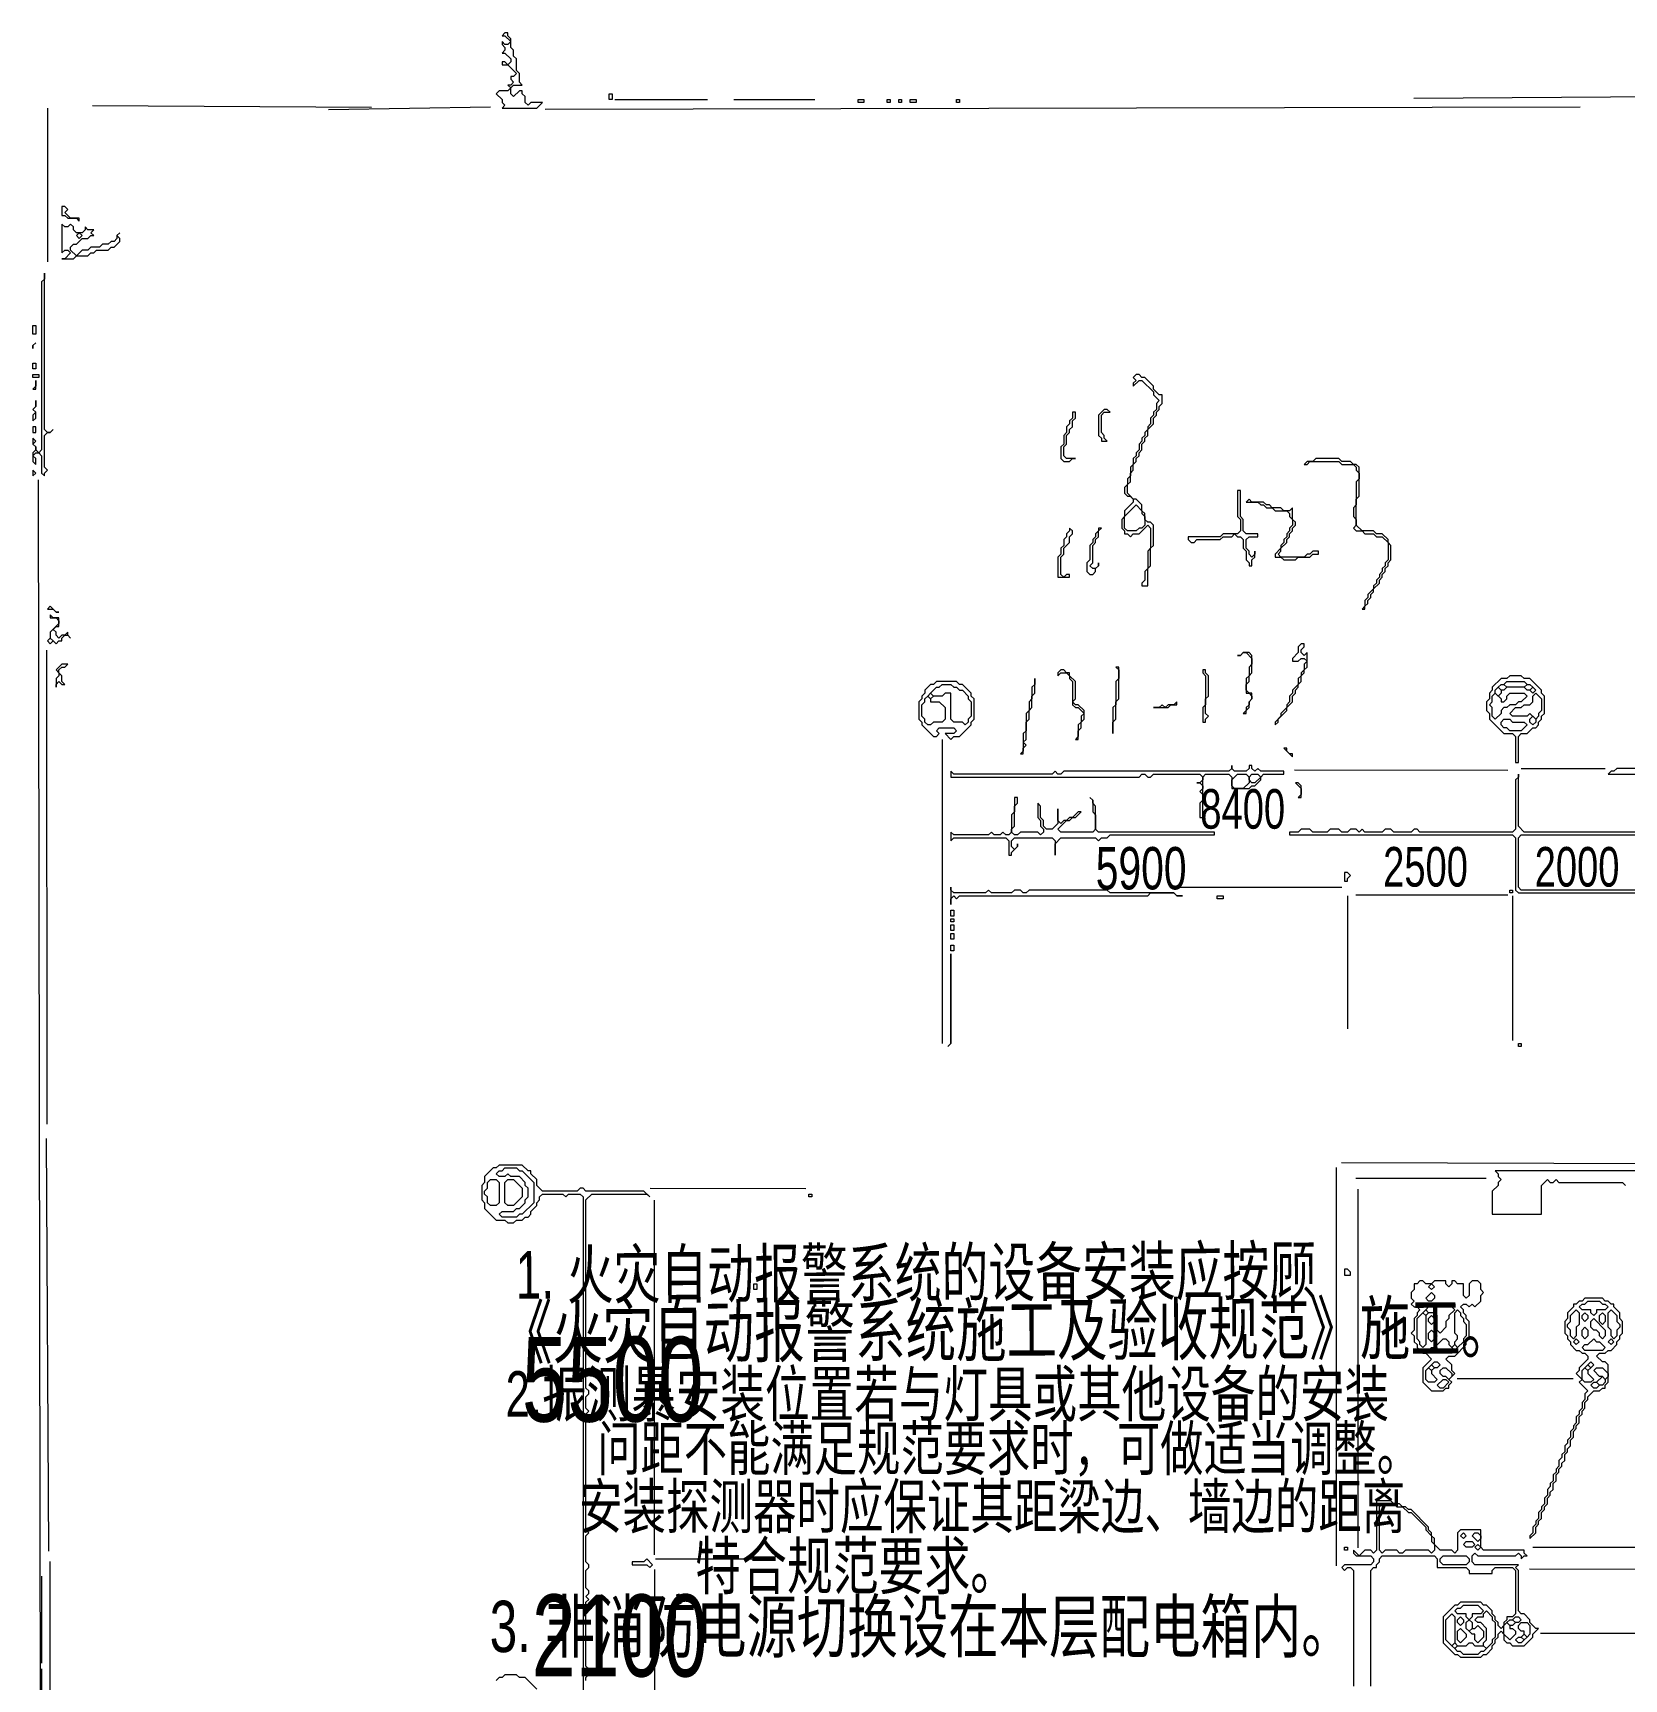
# Model space of a CAD drawing. Extents: x 10 to 1971, y 11 to 1392.
# Drawn here: x 10 to 560, y 823 to 1392 of the extents above; entities that cross this region are included whole.
import ezdxf

# ---------------------------------------------------------------- set-up
doc = ezdxf.new("R2010")
doc.units = 0
for name, color, linetype, lineweight in [('OCR_TEXT', 6, 'Continuous', 0), ('TRACE_CURVE', 6, 'Continuous', 0), ('TRACE_STRAIGHT', 5, 'Continuous', 0), ('TRACE_TEXT_SYMBOL', 6, 'Continuous', 0)]:
    doc.layers.add(name, color=color, linetype=linetype, lineweight=lineweight)
doc.styles.add('wqy-unicode', font='wqy-unicode.lff')

msp = doc.modelspace()

# ---------------------------------------------------------------- linework, layer by layer
at = {"layer": 'TRACE_CURVE', "color": 6}
for points in [[(14, 1309), (14, 1307), (13, 1306), (13, 1248), (12, 1247), (11, 1248), (11, 1249), (10, 1250), (11, 1251), (10, 1252), (10, 1250), (11, 1249), (11, 1248), (10, 1247), (10, 1244), (11, 1243), (11, 1245), (10, 1246), (11, 1247), (12, 1247), (13, 1246), (13, 1240), (14, 1239), (14, 1240), (15, 1241), (14, 1242), (14, 1253), (15, 1254), (16, 1254), (17, 1255), (16, 1254), (15, 1254), (14, 1255)], [(391, 1229), (393, 1227), (393, 1226), (394, 1225), (394, 1222), (393, 1221), (392, 1221), (391, 1220), (388, 1220), (387, 1221), (387, 1225)], [(167, 995), (168, 996), (170, 996), (171, 995), (171, 988), (170, 987), (168, 987), (167, 988), (167, 990), (166, 991), (166, 992), (167, 993)], [(172, 999), (173, 1000), (177, 1000), (178, 999), (179, 999), (183, 995), (183, 988), (179, 984), (178, 984), (177, 983), (172, 983), (171, 984), (172, 985), (176, 985), (177, 986), (178, 986), (180, 988), (180, 989), (181, 990), (181, 993), (180, 994), (180, 995), (178, 997), (175, 997), (174, 998), (173, 997), (171, 997), (170, 998), (171, 999)], [(173, 995), (174, 996), (176, 996), (179, 993), (179, 990), (176, 987), (174, 987), (173, 988)], [(543, 951), (544, 950), (544, 946), (543, 945), (543, 942), (542, 941), (541, 942), (541, 944), (540, 945), (540, 946), (541, 947), (541, 949)], [(546, 953), (547, 954), (551, 954), (552, 953), (553, 953), (554, 952), (553, 951), (550, 951), (550, 950), (549, 949), (548, 950), (548, 951), (545, 951), (544, 952), (545, 953)], [(545, 949), (546, 950), (547, 949), (547, 948), (546, 947), (545, 948)], [(551, 949), (552, 950), (553, 949), (553, 947), (552, 946), (551, 947)], [(554, 950), (555, 951), (557, 949), (557, 947), (558, 946), (558, 945), (557, 944), (557, 942), (556, 941), (555, 942), (555, 944), (554, 945)], [(545, 944), (546, 945), (547, 944), (547, 942), (546, 941), (545, 942)], [(548, 947), (549, 948), (553, 944), (553, 942), (552, 941), (551, 942), (551, 943), (550, 944), (549, 944), (548, 945)], [(542, 940), (543, 941), (544, 940), (543, 939)], [(549, 941), (550, 940), (551, 940), (553, 938), (552, 937), (546, 937), (545, 938), (546, 939), (547, 939)], [(554, 940), (555, 941), (556, 940), (555, 939)], [(547, 932), (548, 933), (549, 932), (548, 931)], [(545, 930), (546, 931), (547, 930), (547, 929), (549, 927), (548, 926), (546, 926), (545, 927)], [(546, 931), (547, 932), (548, 931), (547, 930)], [(549, 930), (550, 931), (552, 931), (554, 929), (554, 928), (553, 927), (552, 928), (551, 928)], [(552, 928), (553, 927), (553, 926), (552, 925), (551, 925), (550, 926)], [(548, 925), (549, 926), (550, 926), (551, 925), (550, 924), (549, 924)], [(475, 883), (476, 884), (480, 884), (481, 883), (483, 883), (485, 881), (486, 881), (491, 876), (491, 875), (493, 873), (493, 871), (494, 870), (494, 868), (493, 867), (492, 868), (484, 868), (483, 867), (482, 867), (481, 868), (477, 868), (476, 867), (475, 868)], [(503, 873), (504, 874), (505, 873), (504, 872)], [(504, 870), (505, 871), (507, 871), (508, 870), (507, 869), (505, 869)], [(507, 873), (508, 874), (509, 874), (510, 873), (510, 872), (509, 871)], [(508, 869), (509, 870), (510, 869), (509, 868)], [(496, 865), (497, 866), (505, 866), (506, 865), (506, 864), (505, 863), (497, 863), (496, 864)], [(503, 848), (504, 849), (509, 849), (511, 847), (510, 846), (507, 846), (507, 845), (506, 844), (505, 845), (505, 846), (502, 846), (501, 847), (502, 848)], [(500, 846), (501, 845), (501, 836), (500, 835), (498, 837), (498, 844)], [(502, 844), (503, 845), (504, 844), (504, 843), (503, 842), (502, 843)], [(505, 843), (506, 844), (507, 843), (507, 841), (506, 840), (505, 841)], [(508, 841), (509, 842), (511, 840), (511, 838), (509, 836), (508, 837), (508, 839), (507, 839), (506, 840), (507, 841)], [(511, 846), (512, 847), (514, 845), (514, 844), (515, 843), (515, 838), (514, 837), (514, 836), (512, 834), (511, 835), (511, 836), (512, 837), (512, 841), (510, 843), (509, 843), (508, 844), (509, 845), (511, 845)], [(518, 842), (519, 843), (520, 842), (520, 841), (521, 841), (522, 840), (522, 839), (520, 837), (518, 839)], [(519, 843), (520, 844), (521, 844), (522, 843), (521, 842), (520, 842)], [(521, 844), (522, 845), (523, 845), (524, 844), (523, 843), (522, 843)], [(523, 842), (524, 843), (526, 843), (527, 842), (527, 839), (526, 838), (525, 839), (525, 840), (524, 840), (523, 841)], [(500, 835), (501, 836), (502, 835), (501, 834)], [(505, 835), (506, 836), (507, 836), (508, 835), (511, 835), (512, 834), (511, 833), (510, 833), (509, 832), (504, 832), (503, 833), (502, 833), (501, 834), (502, 835)], [(502, 840), (503, 841), (505, 839), (505, 838), (503, 836), (502, 837)], [(522, 837), (523, 838), (524, 838), (525, 837), (524, 836), (523, 836)], [(524, 838), (525, 839), (526, 838), (525, 837)]]:
    msp.add_lwpolyline(points, close=True, dxfattribs=at)
for points in [[(391, 1274), (390, 1273), (391, 1272), (390, 1271), (390, 1270), (392, 1272), (393, 1272), (397, 1268), (397, 1267), (399, 1265), (398, 1264), (398, 1262), (397, 1261), (397, 1260), (396, 1259), (396, 1257), (395, 1256), (395, 1255), (394, 1254), (394, 1253), (393, 1252), (393, 1251), (392, 1250), (392, 1248), (391, 1247), (391, 1246), (390, 1245), (390, 1243), (389, 1242), (389, 1239), (388, 1238), (388, 1236), (387, 1235), (387, 1233), (388, 1232), (389, 1232), (390, 1231), (390, 1230), (387, 1227), (387, 1225), (386, 1224), (386, 1221), (387, 1220), (387, 1219), (388, 1219), (389, 1218), (390, 1219), (392, 1219), (395, 1222), (396, 1221), (396, 1214), (395, 1213), (395, 1207), (394, 1206), (394, 1203), (393, 1202), (393, 1201), (395, 1201), (395, 1207), (396, 1208), (396, 1214), (397, 1215), (397, 1222), (396, 1223)], [(396, 1223), (395, 1223), (394, 1224), (394, 1226), (393, 1227), (393, 1229), (391, 1231), (390, 1231), (388, 1233), (388, 1236), (389, 1237), (389, 1240), (390, 1241), (390, 1243), (391, 1244), (391, 1245), (392, 1246), (392, 1247), (393, 1248), (393, 1250), (394, 1251), (394, 1252), (395, 1253), (395, 1255), (397, 1257), (397, 1259), (398, 1260), (398, 1261), (399, 1262), (399, 1263), (400, 1264), (400, 1267), (399, 1267), (397, 1269), (397, 1270), (394, 1273), (393, 1273), (392, 1274), (391, 1274)], [(613, 1138), (557, 1138), (556, 1137), (555, 1137), (554, 1136), (643, 1136)], [(171, 1001), (170, 1000), (169, 1000), (166, 997), (166, 995), (165, 994), (165, 989), (166, 988), (166, 986), (170, 982), (173, 982), (174, 981), (176, 981), (177, 982), (179, 982), (180, 983), (181, 983), (182, 984), (182, 985), (184, 987), (184, 988), (185, 989), (185, 990), (186, 991), (193, 991), (194, 990), (195, 991), (199, 991), (200, 990), (200, 816)], [(223, 990), (221, 992), (201, 992), (200, 993), (199, 993), (198, 992), (186, 992), (184, 994), (184, 996), (182, 998), (182, 999), (181, 999), (179, 1001), (171, 1001)], [(564, 999), (515, 999), (516, 998), (516, 997), (517, 996), (516, 995), (516, 994), (514, 992), (514, 984), (531, 984), (531, 994), (533, 996), (534, 995), (535, 995), (536, 996), (537, 995), (559, 995), (560, 994)], [(201, 823), (201, 824), (202, 825), (202, 827), (201, 828), (201, 850), (202, 851), (201, 852), (202, 853), (202, 854), (201, 855), (201, 861), (202, 862), (202, 863), (201, 864), (201, 873), (202, 874), (201, 875), (201, 915), (202, 916), (201, 917), (201, 921), (202, 922), (202, 923), (201, 924), (201, 989), (203, 991), (222, 991), (223, 990)], [(528, 874), (527, 873), (527, 872), (529, 874), (529, 876), (530, 877), (530, 878), (531, 879), (531, 881), (532, 882), (532, 883), (533, 884), (533, 886), (534, 887), (534, 888), (535, 889), (535, 891), (536, 892), (536, 894), (537, 895), (537, 896), (538, 897), (538, 898), (539, 899), (539, 901), (540, 902), (540, 903), (541, 904), (541, 906), (542, 907), (542, 909), (543, 910), (543, 911), (544, 912), (544, 914), (545, 915), (545, 916), (546, 917), (546, 919), (547, 920), (547, 921), (549, 923), (551, 923), (552, 924), (553, 924), (553, 925), (554, 926), (554, 932), (553, 933), (552, 933), (550, 935), (551, 936), (553, 936), (554, 937), (555, 937), (557, 939), (557, 940), (558, 941), (558, 942), (559, 943), (559, 947), (558, 948), (558, 950), (556, 952)], [(546, 955), (545, 954), (544, 954), (543, 953), (542, 953), (542, 952), (540, 950), (540, 948), (539, 947), (539, 943), (540, 942), (540, 941), (541, 940), (541, 939), (543, 937), (544, 937), (545, 936), (546, 936), (547, 935), (547, 934), (544, 931), (544, 930), (543, 929), (545, 927), (544, 926), (547, 923), (546, 922), (546, 920), (545, 919), (545, 917), (544, 916), (544, 915), (543, 914), (543, 912), (542, 911), (542, 910), (541, 909), (541, 907), (540, 906), (540, 905), (539, 904), (539, 902), (538, 901), (538, 900), (537, 899), (537, 897), (536, 896), (536, 895), (535, 894), (535, 892), (534, 891), (534, 890), (533, 889), (533, 887), (532, 886), (532, 884), (531, 883), (531, 882), (530, 881), (530, 879), (529, 878), (529, 877), (528, 876), (528, 874)], [(556, 952), (556, 953), (555, 953), (554, 954), (553, 954), (552, 955), (546, 955)], [(474, 885), (474, 868), (473, 867), (472, 868), (470, 868), (468, 866), (466, 868), (466, 867), (467, 866), (472, 866), (473, 865), (473, 864), (472, 863), (463, 863), (462, 862), (463, 861), (464, 862), (465, 862), (466, 861), (466, 821)], [(510, 831), (511, 832), (512, 832), (514, 834), (514, 835), (515, 836), (515, 837), (516, 838), (516, 839), (517, 840), (518, 839), (518, 837), (519, 836), (520, 836), (521, 835), (525, 835), (528, 838), (528, 839), (530, 841), (529, 841), (527, 843), (527, 844), (525, 846), (524, 846), (523, 847), (523, 861), (522, 862), (523, 863), (508, 863), (507, 864), (507, 866), (508, 867), (509, 866), (522, 866), (523, 867), (524, 866), (524, 865), (525, 866), (526, 866), (525, 867), (525, 868), (511, 868), (510, 869), (510, 875), (503, 875), (502, 874), (502, 868), (501, 867), (500, 868), (496, 868), (494, 870), (494, 872), (493, 873), (493, 874), (492, 875), (492, 876), (486, 882), (485, 882), (484, 883), (483, 883), (482, 884), (480, 884), (479, 885), (474, 885)], [(472, 821), (472, 861), (473, 862), (474, 862), (474, 863), (475, 864), (475, 865), (476, 866), (494, 866), (495, 865), (495, 862), (505, 862), (506, 861), (506, 860), (514, 860), (514, 861), (515, 862), (521, 862), (522, 861), (522, 846), (521, 845), (519, 845), (519, 844), (518, 843), (518, 842), (517, 841), (516, 842), (516, 843), (515, 844), (515, 845), (514, 846), (514, 847), (512, 849), (511, 849), (510, 850), (503, 850), (502, 849), (501, 849), (497, 845), (497, 836), (501, 832), (502, 832), (503, 831), (510, 831)]]:
    msp.add_lwpolyline(points, dxfattribs=at)
at = {"layer": 'TRACE_STRAIGHT', "color": 5}
for p, q in [((486.87, 1369.5), (648.12, 1370.59)), ((15, 1366), (15, 1313)), ((30.61, 1366.89), (126.87, 1366.38)), ((112.04, 1365.5), (168.04, 1366.5)), ((186.87, 1365.71), (544.38, 1366.51)), ((211, 1369), (243, 1369)), ((252, 1369), (280, 1369)), ((11.82, 1237.63), (13.12, 436.38)), ((14.64, 1178.88), (14.75, 1015.12)), ((324, 1148), (324, 1043)), ((445.63, 1137.54), (519.38, 1137.34)), ((524, 1138), (553, 1138)), ((405, 1097), (462, 1097)), ((464, 1094), (464, 1048)), ((466.87, 1094.35), (519.38, 1094.34)), ((521, 1094), (521, 1044)), ((14.53, 1010.13), (15.37, 867.62)), ((461.87, 1001.86), (576.88, 1001.56)), ((460.15, 862.62), (460.15, 1000.12)), ((466.88, 996.51), (511.88, 996.44)), ((223.12, 993.02), (276.88, 992.93)), ((467.65, 868.87), (467.66, 992.63)), ((224.7, 866.38), (224.7, 988.88)), ((501.88, 927.31), (541.88, 927.31)), ((225, 865), (264, 865)), ((528, 869), (566, 869)), ((13, 859), (13, 829)), ((15.84, 864.13), (15.92, 450.13)), ((224.69, 861.38), (224.7, 817.62)), ((526.87, 861.51), (575.62, 861.4)), ((530.62, 839.34), (688.13, 839.35)), ((13, 827), (13, 445))]:
    msp.add_line(p, q, dxfattribs=at)
at = {"layer": 'TRACE_TEXT_SYMBOL', "color": 6}
for points in [[(173, 1392), (172, 1391), (173, 1391), (175, 1389), (174, 1388), (173, 1388), (172, 1389), (172, 1388), (173, 1387), (173, 1386), (172, 1385), (173, 1385), (175, 1383), (175, 1382), (174, 1381), (173, 1382), (172, 1382), (172, 1381), (174, 1381), (177, 1378), (176, 1377), (175, 1377), (175, 1376), (176, 1375), (175, 1374), (174, 1374), (175, 1373), (174, 1372), (171, 1372), (170, 1371), (172, 1369), (172, 1368), (173, 1367), (172, 1366), (184, 1366), (186, 1368), (182, 1368), (181, 1367), (180, 1368), (180, 1370), (179, 1371), (179, 1372), (178, 1372), (176, 1370), (175, 1371), (175, 1373), (176, 1374), (179, 1374), (178, 1375), (178, 1378), (177, 1379), (177, 1383), (176, 1384), (176, 1386), (175, 1387), (175, 1390), (174, 1391), (174, 1392)], [(209, 1371), (210, 1371), (210, 1369), (209, 1369)], [(295, 1369), (297, 1369), (297, 1368), (295, 1368)], [(305, 1369), (306, 1369), (306, 1368), (305, 1368)], [(309, 1369), (310, 1369), (310, 1368), (309, 1368)], [(313, 1369), (315, 1369), (315, 1368), (313, 1368)], [(329, 1369), (330, 1369), (330, 1368), (329, 1368)], [(20, 1332), (20, 1329), (21, 1329), (22, 1328), (25, 1328), (26, 1327), (26, 1328), (23, 1328), (21, 1330), (22, 1331), (21, 1332)], [(20, 1326), (20, 1316), (21, 1317), (22, 1317), (23, 1316), (21, 1314), (20, 1314), (24, 1314), (25, 1315), (29, 1315), (30, 1316), (31, 1316), (32, 1317), (36, 1317), (37, 1318), (38, 1318), (40, 1320), (40, 1321), (39, 1322), (40, 1323), (39, 1322), (39, 1321), (38, 1320), (37, 1320), (36, 1319), (34, 1319), (33, 1318), (30, 1318), (29, 1317), (27, 1317), (25, 1315), (23, 1317), (23, 1318), (24, 1319), (25, 1319), (27, 1321), (29, 1321), (30, 1322), (31, 1322), (30, 1323), (31, 1324), (29, 1324), (28, 1325), (28, 1324), (27, 1323), (25, 1323), (24, 1324), (24, 1325), (23, 1326), (22, 1325), (21, 1325)], [(25, 1322), (26, 1323), (27, 1322), (26, 1321)], [(10, 1291), (11, 1291), (11, 1288), (10, 1288)], [(11, 1285), (10, 1284), (10, 1283), (10, 1284)], [(10, 1278), (11, 1278), (11, 1276), (10, 1276)], [(10, 1274), (12, 1274), (12, 1273), (10, 1273)], [(11, 1272), (11, 1270), (10, 1269), (11, 1269)], [(11, 1265), (11, 1263), (10, 1262), (11, 1261), (10, 1260), (10, 1258), (11, 1259), (11, 1261), (10, 1262), (11, 1263)], [(369, 1261), (369, 1259), (368, 1258), (368, 1257), (367, 1256), (367, 1254), (366, 1253), (366, 1250), (365, 1249), (365, 1245), (366, 1244), (368, 1244), (369, 1245), (370, 1245), (367, 1245), (366, 1246), (366, 1249), (367, 1250), (367, 1253), (368, 1254), (368, 1255), (369, 1256), (369, 1258), (370, 1259), (370, 1261)], [(380, 1262), (378, 1260), (378, 1253), (379, 1252), (379, 1251), (381, 1251), (380, 1252), (380, 1253), (379, 1254), (379, 1260), (380, 1261), (382, 1261), (381, 1262)], [(10, 1256), (10, 1254), (11, 1254), (11, 1256)], [(10, 1241), (10, 1239), (11, 1240)], [(426, 1234), (426, 1225), (427, 1224), (427, 1220), (426, 1219), (421, 1219), (420, 1218), (409, 1218), (409, 1217), (410, 1216), (411, 1216), (412, 1217), (420, 1217), (421, 1218), (424, 1218), (425, 1219), (426, 1218), (427, 1218), (428, 1217), (428, 1214), (429, 1213), (429, 1210), (430, 1209), (430, 1208), (431, 1208), (431, 1210), (432, 1211), (432, 1213), (432, 1212), (431, 1211), (430, 1212), (430, 1213), (429, 1214), (429, 1217), (430, 1218), (433, 1218), (433, 1219), (429, 1219), (428, 1220), (428, 1224), (427, 1225), (427, 1234)], [(430, 1231), (429, 1230), (433, 1230), (434, 1229), (435, 1229), (436, 1228), (438, 1228), (439, 1227), (443, 1227), (444, 1226), (444, 1225), (445, 1224), (445, 1222), (444, 1221), (444, 1220), (443, 1219), (443, 1218), (442, 1217), (442, 1216), (441, 1215), (441, 1214), (439, 1212), (439, 1211), (441, 1211), (442, 1210), (446, 1210), (447, 1211), (451, 1211), (452, 1212), (454, 1212), (454, 1213), (452, 1213), (451, 1212), (450, 1212), (449, 1211), (441, 1211), (440, 1212), (441, 1213), (441, 1214), (443, 1216), (443, 1217), (444, 1218), (444, 1219), (445, 1220), (445, 1221), (446, 1222), (446, 1223), (445, 1224), (445, 1228), (444, 1227), (442, 1227), (441, 1228), (438, 1228), (437, 1229), (436, 1229), (435, 1230), (431, 1230)], [(368, 1221), (368, 1220), (367, 1219), (367, 1218), (366, 1217), (366, 1215), (365, 1214), (365, 1212), (364, 1211), (364, 1204), (368, 1204), (368, 1205), (367, 1205), (366, 1204), (365, 1205), (365, 1211), (366, 1212), (366, 1214), (368, 1216), (368, 1218), (369, 1219), (369, 1220)], [(378, 1221), (378, 1220), (377, 1219), (377, 1218), (376, 1217), (376, 1216), (375, 1215), (375, 1210), (374, 1209), (374, 1206), (375, 1205), (376, 1205), (377, 1206), (377, 1207), (378, 1208), (378, 1209), (378, 1208), (377, 1207), (376, 1207), (375, 1208), (376, 1209), (376, 1215), (377, 1216), (377, 1217), (378, 1218), (378, 1220), (379, 1221)], [(16, 1194), (15, 1193), (17, 1193), (18, 1192), (19, 1192), (18, 1192)], [(16, 1191), (16, 1190), (18, 1190), (19, 1189), (19, 1188), (16, 1185), (16, 1183), (15, 1182), (16, 1181), (17, 1182), (18, 1181), (19, 1182), (20, 1182), (20, 1183), (21, 1184), (22, 1184), (23, 1183), (22, 1184), (22, 1185), (21, 1184), (20, 1184), (19, 1183), (18, 1184), (18, 1185), (17, 1186), (18, 1187), (19, 1187), (19, 1190), (17, 1190)], [(15, 1182), (16, 1183), (17, 1182), (16, 1181)], [(428, 1178), (427, 1177), (426, 1177), (427, 1177), (428, 1178), (429, 1178), (431, 1176), (431, 1174), (430, 1173), (430, 1170), (429, 1169), (429, 1164), (430, 1164), (431, 1163), (431, 1162), (430, 1161), (430, 1160), (429, 1159), (429, 1158), (428, 1157), (429, 1157), (429, 1158), (430, 1159), (430, 1161), (431, 1162), (431, 1164), (430, 1164), (429, 1165), (429, 1167), (430, 1168), (430, 1170), (431, 1171), (431, 1177), (430, 1178)], [(448, 1181), (447, 1180), (447, 1178), (445, 1176), (445, 1175), (447, 1175), (448, 1176), (449, 1176), (450, 1175), (449, 1174), (449, 1172), (448, 1171), (448, 1170), (447, 1169), (447, 1167), (445, 1165), (445, 1164), (444, 1163), (444, 1161), (443, 1160), (443, 1159), (441, 1157), (441, 1156), (439, 1154), (439, 1153), (440, 1154), (440, 1155), (443, 1158), (443, 1159), (445, 1161), (445, 1163), (446, 1164), (446, 1165), (447, 1166), (447, 1167), (448, 1168), (448, 1170), (449, 1171), (449, 1172), (450, 1173), (450, 1178), (449, 1177), (448, 1178), (448, 1179), (449, 1180), (449, 1181)], [(20, 1174), (18, 1172), (19, 1171), (19, 1170), (18, 1169), (18, 1166), (18, 1167), (19, 1168), (20, 1167), (21, 1167), (20, 1168), (20, 1170), (19, 1171), (19, 1172), (20, 1173), (21, 1173), (22, 1174)], [(365, 1172), (364, 1171), (364, 1170), (365, 1171), (367, 1171), (368, 1170), (368, 1169), (369, 1168), (369, 1160), (370, 1159), (371, 1159), (373, 1157), (372, 1156), (372, 1154), (371, 1153), (371, 1149), (370, 1148), (371, 1148), (371, 1151), (372, 1152), (372, 1154), (373, 1155), (373, 1158), (371, 1160), (370, 1160), (369, 1161), (370, 1162), (370, 1168), (368, 1170), (368, 1171), (367, 1171), (366, 1172)], [(384, 1173), (385, 1172), (385, 1169), (384, 1168), (384, 1160), (383, 1159), (383, 1150), (383, 1154), (384, 1155), (384, 1161), (385, 1162), (385, 1173)], [(414, 1172), (414, 1171), (415, 1170), (415, 1160), (414, 1159), (414, 1154), (415, 1154), (415, 1155), (416, 1156), (415, 1157), (415, 1162), (416, 1163), (416, 1170), (415, 1171), (415, 1172)], [(322, 1168), (321, 1167), (320, 1167), (318, 1165), (318, 1164), (317, 1163), (317, 1162), (316, 1161), (316, 1155), (317, 1154), (317, 1153), (321, 1149), (322, 1149), (323, 1150), (322, 1151), (323, 1152), (328, 1152), (329, 1151), (328, 1150), (325, 1150), (327, 1148), (328, 1149), (330, 1149), (334, 1153), (334, 1154), (335, 1155), (335, 1162), (334, 1163), (334, 1164), (331, 1167), (330, 1167), (329, 1168)], [(323, 1166), (324, 1167), (327, 1167), (328, 1166), (329, 1166), (330, 1165), (331, 1165), (333, 1163), (333, 1162), (334, 1161), (334, 1156), (333, 1155), (333, 1154), (332, 1153), (331, 1154), (328, 1154), (327, 1155), (327, 1164), (325, 1164), (324, 1163), (321, 1163), (320, 1164), (322, 1166)], [(356, 1169), (356, 1167), (355, 1166), (355, 1162), (354, 1161), (354, 1158), (353, 1157), (353, 1151), (352, 1150), (352, 1144), (351, 1143), (352, 1143), (352, 1145), (353, 1146), (352, 1147), (353, 1148), (353, 1154), (354, 1155), (354, 1158), (355, 1159), (355, 1163), (356, 1164)], [(520, 1170), (519, 1169), (517, 1169), (514, 1166), (514, 1165), (513, 1164), (513, 1162), (512, 1161), (512, 1158), (513, 1157), (513, 1155), (518, 1150), (521, 1150), (522, 1149), (522, 1140), (523, 1140), (523, 1149), (524, 1150), (526, 1150), (528, 1152), (529, 1152), (530, 1153), (530, 1154), (531, 1155), (531, 1156), (532, 1157), (532, 1163), (531, 1164), (531, 1165), (527, 1169), (525, 1169), (524, 1170)], [(515, 1165), (516, 1166), (517, 1165), (517, 1164), (516, 1163), (515, 1164)], [(516, 1166), (517, 1167), (518, 1167), (519, 1166), (518, 1165), (517, 1165)], [(518, 1167), (519, 1168), (525, 1168), (526, 1167), (525, 1166), (519, 1166)], [(525, 1166), (526, 1167), (527, 1167), (528, 1166), (527, 1165), (526, 1165)], [(527, 1165), (528, 1166), (529, 1165), (528, 1164)], [(318, 1162), (319, 1163), (320, 1162), (320, 1161), (323, 1161), (325, 1159), (325, 1155), (324, 1154), (321, 1154), (320, 1153), (319, 1153), (318, 1154), (318, 1155), (317, 1156), (317, 1160), (318, 1161)], [(319, 1163), (320, 1164), (321, 1163), (320, 1162)], [(405, 1161), (404, 1160), (402, 1160), (401, 1159), (400, 1160), (399, 1159), (397, 1159), (402, 1159), (403, 1160), (405, 1160)], [(514, 1163), (515, 1164), (517, 1162), (517, 1161), (518, 1161), (519, 1162), (519, 1163), (520, 1164), (525, 1164), (526, 1163), (524, 1161), (523, 1161), (522, 1160), (520, 1160), (519, 1159), (518, 1159), (517, 1158), (517, 1157), (515, 1155), (514, 1156), (514, 1159), (513, 1160), (514, 1161)], [(528, 1163), (529, 1164), (531, 1162), (531, 1158), (530, 1157), (530, 1156), (529, 1155), (527, 1157), (526, 1156), (521, 1156), (520, 1157), (522, 1159), (524, 1159), (525, 1160), (527, 1160), (528, 1161)], [(517, 1154), (518, 1155), (520, 1155), (521, 1154), (525, 1154), (526, 1153), (524, 1151), (520, 1151), (519, 1152), (518, 1152), (517, 1153)], [(527, 1155), (528, 1156), (529, 1155), (529, 1154), (528, 1153), (527, 1154)], [(442, 1145), (445, 1142), (445, 1143), (444, 1143), (443, 1144), (443, 1145)], [(424, 1139), (424, 1138), (423, 1137), (366, 1137), (365, 1136), (364, 1136), (363, 1137), (362, 1136), (328, 1136), (327, 1137), (327, 1135), (392, 1135), (393, 1136), (394, 1136), (395, 1135), (396, 1135), (397, 1136), (413, 1136), (414, 1135), (414, 1134), (413, 1133), (412, 1133), (413, 1133), (414, 1132), (414, 1131), (413, 1130), (414, 1129), (414, 1127), (413, 1126), (413, 1121), (414, 1121), (414, 1135), (415, 1136), (423, 1136), (424, 1135), (424, 1131), (430, 1131), (431, 1132), (432, 1132), (434, 1134), (434, 1135), (435, 1136), (442, 1136), (442, 1137), (434, 1137), (433, 1138), (432, 1137), (431, 1138), (431, 1139), (430, 1139), (430, 1138), (429, 1137), (425, 1137), (424, 1138)], [(426, 1136), (429, 1136), (430, 1135), (430, 1133), (428, 1131), (425, 1131), (424, 1132), (424, 1134)], [(430, 1135), (431, 1136), (433, 1136), (434, 1135), (432, 1133), (431, 1133), (430, 1134)], [(446, 1133), (448, 1131), (448, 1129), (447, 1128), (448, 1128), (448, 1132), (447, 1133)], [(463, 1102), (463, 1099), (464, 1099), (464, 1100), (465, 1101), (464, 1102)], [(327, 1097), (327, 1091), (327, 1093), (328, 1094), (329, 1093), (330, 1094), (395, 1094), (396, 1095), (404, 1095), (405, 1094), (407, 1094), (405, 1094), (404, 1095), (382, 1095), (381, 1096), (354, 1096), (353, 1095), (352, 1095), (351, 1096), (349, 1096), (348, 1095), (341, 1095), (340, 1096), (339, 1095), (328, 1095), (327, 1096)], [(419, 1094), (421, 1094), (421, 1093), (419, 1093)], [(520, 1096), (521, 1096), (521, 1095), (520, 1095)], [(327, 1089), (328, 1089), (328, 1087), (327, 1087)], [(327, 1086), (328, 1086), (328, 1085), (327, 1085)], [(327, 1084), (328, 1084), (328, 1082), (327, 1082)], [(327, 1081), (328, 1081), (328, 1079), (327, 1079)], [(327, 1077), (328, 1077), (328, 1075), (327, 1075)], [(327, 1074), (327, 1043), (326, 1042), (327, 1043)], [(523, 1043), (524, 1043), (524, 1042), (523, 1042)], [(278, 991), (279, 991), (279, 990), (278, 990)], [(463, 965), (463, 963), (465, 963), (465, 964), (464, 965)], [(259, 960), (260, 960), (260, 958), (259, 958)], [(493, 957), (494, 956), (494, 955), (493, 954), (492, 954), (491, 955)], [(492, 959), (493, 960), (494, 959), (493, 958)], [(490, 950), (491, 949), (491, 939), (490, 938), (489, 939), (489, 940), (488, 941), (488, 948)], [(490, 950), (491, 951), (492, 950), (491, 949)], [(494, 952), (495, 953), (498, 953), (499, 952), (500, 952), (501, 951), (499, 949), (499, 948), (498, 947), (498, 945), (496, 943), (495, 944), (495, 949), (494, 950), (492, 950), (491, 951), (492, 952)], [(501, 950), (502, 951), (503, 950), (503, 949), (504, 948), (504, 947), (505, 946), (505, 942), (504, 941), (504, 940), (502, 938), (501, 939), (501, 940), (502, 941), (502, 942), (501, 943)], [(492, 948), (493, 949), (494, 948), (494, 947), (493, 946), (492, 947)], [(492, 943), (493, 944), (495, 942), (493, 940), (492, 941)], [(497, 941), (498, 941), (499, 940), (499, 939), (501, 937), (500, 936), (493, 936), (492, 937), (493, 938), (494, 938)], [(500, 938), (501, 939), (502, 938), (501, 937)], [(493, 932), (494, 933), (495, 933), (496, 932), (495, 931), (494, 931)], [(491, 930), (492, 931), (493, 930), (493, 929), (495, 927), (494, 926), (492, 926), (491, 927)], [(492, 931), (493, 932), (494, 931), (493, 930)], [(497, 927), (498, 927), (499, 926), (497, 924), (496, 924), (495, 925)], [(496, 930), (497, 931), (498, 931), (500, 929), (500, 928), (499, 927), (498, 928), (497, 928), (496, 929)], [(222, 865), (221, 864), (217, 864), (217, 863), (222, 863), (223, 862), (224, 863)], [(463, 869), (464, 869), (464, 868), (463, 868)]]:
    msp.add_lwpolyline(points, close=True, dxfattribs=at)
for points in [[(453, 1245), (452, 1244), (450, 1244), (449, 1243), (450, 1243), (451, 1244), (461, 1244), (462, 1243), (466, 1243), (467, 1242), (467, 1241), (468, 1240), (468, 1238), (467, 1237), (467, 1229), (466, 1228), (466, 1225), (467, 1224), (467, 1222), (466, 1221), (467, 1220), (469, 1220), (470, 1219), (473, 1219), (474, 1218), (476, 1218), (478, 1216), (478, 1210), (477, 1209), (477, 1208), (476, 1207), (476, 1206), (475, 1205), (475, 1204), (474, 1203), (474, 1202), (473, 1201), (473, 1200), (471, 1198), (471, 1197), (470, 1196), (470, 1194), (469, 1193), (470, 1193), (470, 1194), (471, 1195), (471, 1196), (472, 1197), (472, 1198), (473, 1199), (473, 1200), (475, 1202), (475, 1203), (476, 1204), (476, 1205), (477, 1206), (477, 1207), (478, 1208), (478, 1209), (479, 1210), (479, 1215), (478, 1216), (478, 1217), (476, 1219)], [(476, 1219), (474, 1219), (473, 1220), (469, 1220), (467, 1222), (467, 1231), (468, 1232), (468, 1242), (467, 1243), (466, 1243), (465, 1244), (462, 1244), (461, 1245), (453, 1245)], [(572, 1116), (525, 1116), (523, 1118), (523, 1136), (523, 1135), (522, 1134), (522, 1117), (521, 1116), (489, 1116), (488, 1117), (487, 1117), (486, 1116), (480, 1116), (479, 1117), (477, 1117), (476, 1116), (470, 1116), (469, 1117), (468, 1116), (467, 1117), (465, 1117), (464, 1116), (462, 1116), (461, 1117), (458, 1117), (457, 1116), (452, 1116), (451, 1117), (448, 1117), (447, 1116), (444, 1116), (444, 1115), (521, 1115), (522, 1114), (522, 1096), (523, 1095), (565, 1095)], [(349, 1128), (349, 1123), (348, 1122), (348, 1116), (347, 1115), (346, 1115), (345, 1116), (344, 1115), (342, 1115), (341, 1116), (340, 1115), (328, 1115), (327, 1116), (327, 1113), (328, 1114), (346, 1114), (347, 1113), (347, 1108), (348, 1108), (348, 1109), (350, 1111), (350, 1112), (350, 1111), (349, 1110), (348, 1111), (348, 1113), (349, 1114), (362, 1114), (363, 1113), (363, 1108), (363, 1112), (365, 1114), (377, 1114), (378, 1113), (379, 1114), (381, 1114), (382, 1115), (418, 1115), (418, 1116), (378, 1116), (377, 1117), (377, 1125), (376, 1126), (376, 1127), (375, 1128), (376, 1127), (376, 1123), (377, 1122), (377, 1117), (376, 1116), (365, 1116), (364, 1117), (367, 1120), (368, 1120), (369, 1121), (370, 1121), (372, 1123), (371, 1123), (369, 1121), (368, 1121), (367, 1120), (366, 1120), (365, 1119), (364, 1120)], [(364, 1120), (364, 1124), (364, 1119), (362, 1117), (360, 1117), (359, 1118), (359, 1120), (358, 1121), (358, 1125), (357, 1126), (357, 1121), (358, 1120), (358, 1118), (359, 1117), (359, 1116), (358, 1115), (357, 1116), (351, 1116), (350, 1115), (349, 1115), (348, 1116), (348, 1117), (349, 1118), (349, 1125), (350, 1126), (350, 1128), (349, 1128)], [(566, 1096), (524, 1096), (523, 1097), (523, 1114), (524, 1115), (572, 1115)], [(489, 961), (488, 960), (487, 960), (487, 958), (486, 957), (486, 955), (487, 954), (486, 953), (487, 952), (488, 952), (489, 951), (488, 950), (488, 949), (487, 948), (487, 944), (486, 943), (487, 942), (487, 940), (488, 939), (488, 938), (490, 936), (491, 936), (493, 934), (490, 931), (490, 926), (493, 923), (497, 923), (498, 924), (499, 924), (499, 925), (500, 926), (499, 927), (501, 929), (500, 930), (500, 932), (498, 934), (499, 935), (501, 935), (505, 939), (505, 940), (506, 941), (506, 947), (505, 948), (505, 949), (504, 950), (504, 951), (503, 952), (504, 953), (505, 953), (506, 952), (507, 953), (508, 952), (510, 954), (510, 956), (511, 957), (510, 958), (510, 960), (509, 961), (507, 961), (506, 960), (506, 956), (505, 955), (504, 956), (504, 960)], [(504, 960), (502, 960), (501, 961), (500, 961), (500, 960), (499, 959), (498, 960), (498, 961), (494, 961), (493, 960), (491, 960), (490, 961), (489, 961)], [(184, 820), (180, 824), (178, 824), (177, 825), (173, 825), (172, 824), (171, 824), (170, 823)]]:
    msp.add_lwpolyline(points, dxfattribs=at)

# ---------------------------------------------------------------- texts
at = {"layer": 'OCR_TEXT', "color": 6, "style": 'wqy-unicode', "width": 0.72}
for s, height, p in [('8400', 13.666, (413.17, 1117.18)), ('5900', 14.642, (377.04, 1096.2)), ('2500', 13.666, (476.3, 1097.18)), ('2000', 13.666, (528.63, 1097.18)), ('5500', 29.284, (178.86, 912.39)), ('2.振测暴安装位置若与灯具或其他设备的安装', 15.6794, (173.23, 914.14)), ('问距不能满足规范要求时，可做适当调整。', 15.2284, (204.88, 895.57)), ('安装探测器时应保证其距梁边、墙边的距离', 15.2931, (198.6, 875.5)), ('特合规范要求。', 16.126, (238.7, 854.54)), ('3. 非消防电源切换设在本层配电箱内。', 17.7378, (167.75, 832.8)), ('2100', 28.308, (182.3, 824.38))]:
    msp.add_text(s, height=height, dxfattribs=at).set_placement(p)
for s, height, rotation, p in [('1. 火灾自动报警系统的设备安装应按顾', 16.4727, 0.3265, (176.76, 954.84)), ('《火灾自动报警系统施工及验收规范》施工。', 17.7462, 0.2872, (171.98, 934.37))]:
    msp.add_text(s, height=height, rotation=rotation, dxfattribs=at).set_placement(p)

doc.saveas('drawing.dxf')
